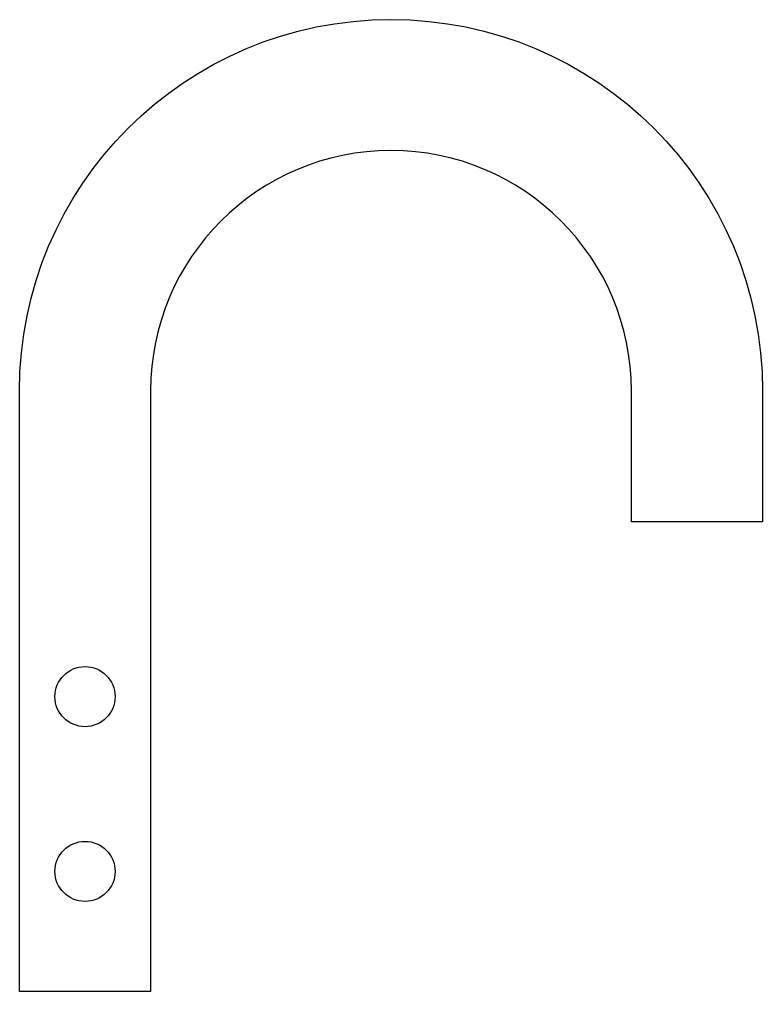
# Model space of a CAD drawing. Header units: millimetres. Extents: x -34 to 34, y -55 to 34.
import ezdxf

# ---------------------------------------------------------------- set-up
doc = ezdxf.new("R2010")
doc.units = ezdxf.units.MM

msp = doc.modelspace()

# ---------------------------------------------------------------- linework, layer by layer
msp.add_lwpolyline([(-34, -55), (-34, 0, -1), (34, 0), (34, -12), (22, -12), (22, 0, 1), (-22, 0), (-22, -55)], format="xyb", close=True)
for centre in [(-28, -28), (-28, -44)]:
    msp.add_circle(centre, 2.75)

doc.saveas('drawing.dxf')
